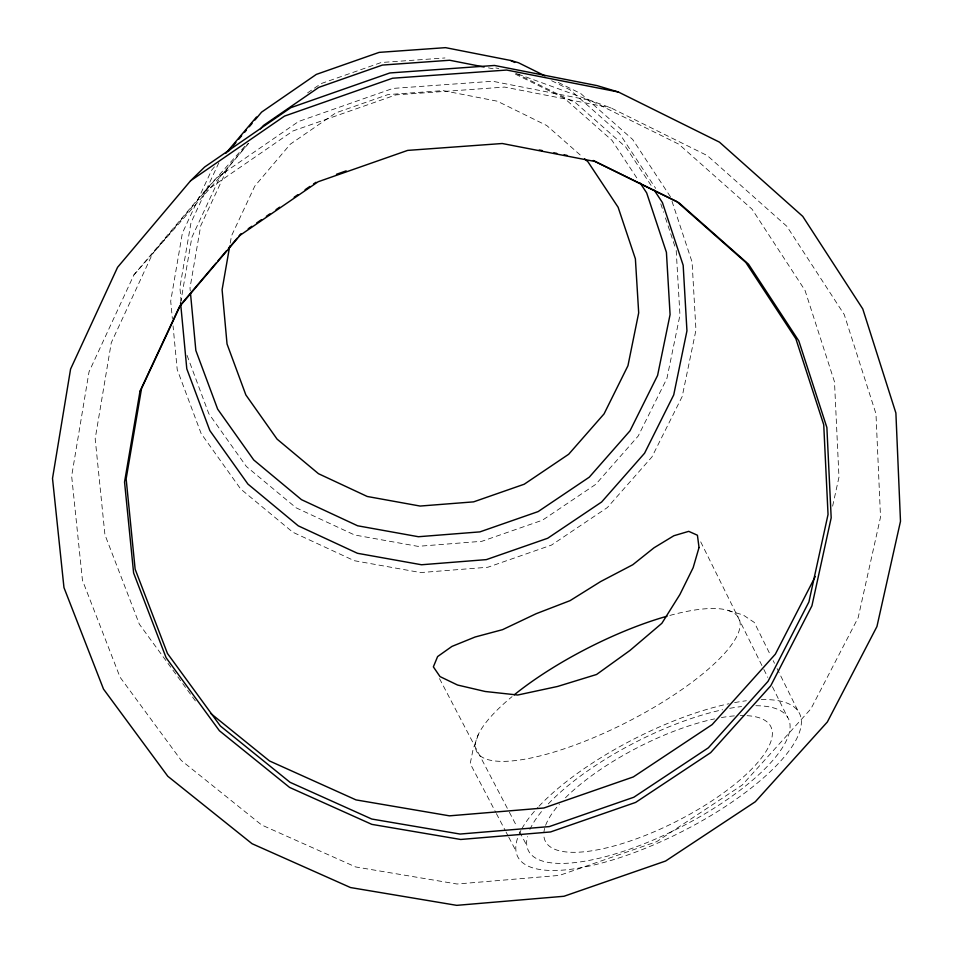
<?xml version="1.0" encoding="UTF-8"?>
<svg xmlns="http://www.w3.org/2000/svg" width="953" height="953" viewBox="0 0 953 953"><rect width="100%" height="100%" fill="white"/><g stroke="black" fill="none" stroke-linecap="round" stroke-linejoin="round"><path stroke-width="0.71" stroke-dasharray="4.76 3.57" d="M180.582 302.935L191.851 237.38L220.048 176.793L248.292 143.367M230.233 243.146L231.496 235.867L254.761 186.157L290.355 144.141L335.837 112.859L388.002 94.585L443.145 90.618L497.335 101.209L546.736 125.522L582.354 156.864M832.624 506.15L838.974 477.155L834.494 381.843L805.023 290.391L752.072 209.207L678.87 144.225L590.336 100.41L492.665 81.255L392.981 88.415L298.599 121.484L216.486 177.997L152.575 253.653L111.275 342.746L95.181 438.725L104.925 534.716L139.329 624.167L195.568 701.182M478.346 734.62L473.153 749.082L470.198 763.603L495.691 812.254M244.802 146.309L203.489 192.542L133.897 274.929L89.022 371.849L71.654 476.119L82.446 580.27L120.03 677.166L181.273 760.458L261.646 824.988L355.624 866.944L457.059 884.015L559.494 875.39L656.569 841.713L742.196 785.058L810.932 708.829L858.176 617.639L880.524 517.145L875.974 413.793L844.227 314.526L786.856 226.314L707.352 155.625L611.004 107.927L517.086 73.738M218.845 162.772L191.005 222.633L179.879 287.425L181.13 300.743M248.459 143.51L227.457 168.359L200.714 225.79L189.992 287.961L190.266 290.868M214.449 166.846L211.59 170.242L182.357 233.14L170.706 301.16L172.362 318.612M133.897 274.929L227.457 168.359M307.569 92.882L321.006 83.626L381.26 62.505L444.956 57.954M203.489 192.542L293 130.954L395.912 94.895L504.602 87.08L611.004 107.927M495.882 67.961L498.788 68.533M488.424 67.866L494.166 68.997M727.973 610.516L743.09 614.923L754.311 622.452L770.572 655.378M558.279 82.446L580.842 93.608L632.709 139.507L670.602 197.033M551.656 80.731L570.132 89.88L619.545 133.575L655.664 188.349M515.704 73.226L575.826 102.96L625.859 147.155L651.042 185.347M515.466 74.179L564.51 98.421L611.957 140.317L637.783 179.438M496.382 813.576L505.34 830.671M506.031 831.993L508.092 835.936M508.783 837.246L516.371 851.72M439.512 678.619L508.664 810.872M509.355 812.194L516.907 826.644M519.647 831.898L527.212 846.347M773.169 660.643L774.479 663.276M777.076 668.541L798.543 712.01M700.705 541.852L763.186 668.077M763.841 669.411L767.808 677.416M772.43 686.744L787.607 717.418M187.05 355.338L208.778 413.614L246.362 466.493L296.097 507.806L354.564 534.978L417.867 546.343L481.884 541.292L542.471 520.183L595.732 484.362L638.165 436.093L666.921 378.448L679.954 315.133L676.189 250.305M671.996 201.274L692.081 262.063L695.952 330.083L682.205 396.484L651.959 456.928L607.395 507.532L551.477 545.092L487.876 567.238L420.702 572.574L354.266 560.698L292.881 532.262L240.656 488.984L201.143 433.555L177.21 369.526L173.053 325.89M660.798 203.835L663.598 212.293M665.456 217.915L675.26 247.494M755.884 705.72A145.821 48.091 -27 0 1 699.288 817.09A145.821 48.091 -27 0 1 527.426 836.579M529.88 829.527A145.821 48.091 -27 0 1 542.602 810.253M548.32 803.867A145.821 48.091 -27 0 1 722.636 709.735M729.724 708.329A145.821 48.091 -27 0 1 741.589 706.566M669.84 615.435A147.06 41.884 -27 0 1 718.562 659.679A147.06 41.884 -27 0 1 525.365 759.088A147.06 41.884 -27 0 1 512.059 696.631M747.069 715.679A126.487 41.694 -27 0 1 695.928 810.765A126.487 41.694 -27 0 1 543.818 834.101M543.877 832.731A126.487 41.694 -27 0 1 544.651 828.395M545.616 825.358A126.487 41.694 -27 0 1 559.482 804.094M565.439 797.78A126.487 41.694 -27 0 1 714.583 718.884M721.397 717.561A126.487 41.694 -27 0 1 734.572 715.87M740.183 715.584A126.487 41.694 -27 0 1 744.126 715.572M761.292 699.573A158.043 52.129 -27 0 1 699.442 822.26A158.043 52.129 -27 0 1 518.396 835.948M518.873 834.78A158.043 52.129 -27 0 1 521.196 829.932M521.887 828.681A158.043 52.129 -27 0 1 537.968 807.346M538.993 806.25A158.043 52.129 -27 0 1 729.021 703.731M734.596 702.611A158.043 52.129 -27 0 1 746.366 700.753"/><path stroke-width="1.43" d="M229.721 246.065L222.097 289.736L227.04 343.997L245.85 394.923L277.073 439.119L318.481 473.701L367.25 496.477L420.118 506.055L473.605 501.862L524.233 484.219L568.691 454.247L604.059 413.888L627.956 365.714L638.689 312.858L635.389 258.835L618.128 207.277L587.93 161.76L584.582 158.817M815.28 576.505L775.349 654.163L712.165 724.59L633.328 776.933L543.889 807.989L449.471 815.839L356.017 799.901L269.485 760.947L210.577 713.32M190.564 180.796L117.564 267.316L70.582 369.061L52.51 478.442L63.97 587.608L103.508 689.09L167.788 776.254L252.057 843.715L350.513 887.553L456.725 905.35L563.973 896.273L665.611 861.024L755.3 801.747L827.347 721.981L876.939 626.538L900.49 521.303L895.891 413.018L862.775 308.939L802.748 216.367L719.432 142.128L618.378 92L596.983 85.603L494.512 65.459L389.872 72.952L290.796 107.677L204.633 167.013L190.564 180.796L284.506 116.099L392.565 78.229L506.698 70.045L618.378 92M225.921 153.254L256.512 117.028M228.339 151.515L231.198 148.144M233.092 145.892L235.939 142.509M238.798 139.138L241.645 135.755M244.492 132.384L246.398 130.132M249.245 126.761L252.092 123.378M254.939 120.007L261.599 112.12L316.325 74.405L379.151 52.379L445.551 47.65L510.76 60.492L518.456 62.731L544.997 75.871M260.538 128.881L263.362 125.546L318.79 87.366L382.415 65.066L449.673 60.253L484.124 67.02M216.057 263.099L180.605 304.865L141.52 388.621L126.141 478.882L135.147 569.215L167.43 653.436L220.357 725.983L290.057 782.318L371.753 819.032L460.037 834.054L549.273 826.596L633.816 797.244L708.341 747.819L768.035 681.347L808.918 601.903L828.038 514.489L823.737 424.752L795.862 338.756L745.842 262.492L676.797 201.524L593.314 160.485M217.963 260.836L226.588 250.675M228.506 248.423L237.13 238.262M239.036 236.01L240.954 233.747M248.221 228.768L251.842 226.278M256.691 222.954L261.527 219.631M266.363 216.319L269.997 213.817M276.048 209.672L279.67 207.182M294.191 197.223L297.824 194.722M305.079 189.742L309.928 186.419M313.549 183.929L315.979 182.273M336.457 174.292L346.189 170.885M539.267 150.002L542.186 150.562M553.872 152.837L556.802 153.397M564.105 154.815L567.023 155.387M510.76 60.492L514.715 62.445M640.202 183.107L646.67 192.887L666.421 252.354L670.078 314.609L657.594 375.422L630.016 430.804L589.276 477.179L538.123 511.594L479.919 531.881L418.427 536.73L357.613 525.782L301.47 499.658L253.724 459.954L217.653 409.135L195.853 350.501L190.54 293.774M654.294 190.266L662.418 202.584L683.17 265.268L686.946 330.846L673.723 394.899L644.585 453.199L601.617 502.017L547.689 538.254L486.34 559.625L421.536 564.76L357.458 553.288L298.265 525.842L247.911 484.064L209.839 430.589L186.8 368.835L180.582 302.935M514.263 694.82A147.06 41.884 -27 0 1 667.029 616.21M140.008 391.183L124.545 482.051L133.611 572.979L166.12 657.737L219.416 730.748L289.593 787.428L371.825 824.369L460.692 839.474L550.524 831.957L635.627 802.414L710.652 752.667L770.751 685.767L811.92 605.822L831.183 517.836L826.882 427.528L798.828 340.948L748.498 264.172L678.977 202.798L594.934 161.486L502.267 143.51L407.67 150.395L318.099 181.761L240.12 235.26L179.367 306.854L140.008 391.183M699.037 547.51L693.153 567.69L679.882 594.553L661.858 623.31L629.921 650.482L596.566 674.486L557.565 686.458L517.717 695.023L485.16 691.485L457.559 685.028L440.012 676.594L433.365 666.862L437.606 656.569L451.948 646.408L475.106 637.009L502.565 629.659L536.158 613.708L570.073 600.64L600.628 581.568L632.768 564.748L654.032 547.784L673.866 535.741L688.733 531.345L697.417 535.229L699.037 547.51"/></g></svg>
